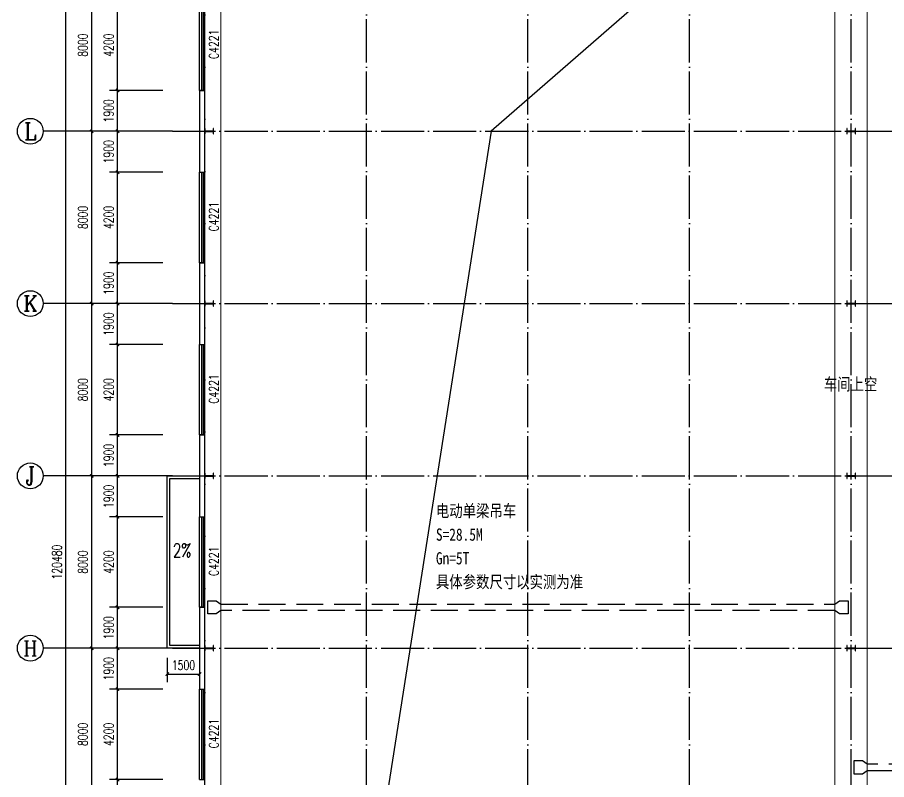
# Model space of a CAD drawing. Extents: x 14591016 to 15383666, y -730593 to -510197.
# Drawn here: x 14781366 to 14821716, y -656743 to -621354 of the extents above; entities that cross this region are included whole.
import ezdxf
from ezdxf.enums import TextEntityAlignment as Align

# ---------------------------------------------------------------- set-up
doc = ezdxf.new("R2010")
doc.units = 0
doc.header["$LTSCALE"] = 1000
doc.header["$MEASUREMENT"] = 0
doc.linetypes.add('DASH', pattern=[0.35, 0.25, -0.1])
doc.linetypes.add('DOTE', pattern=[2.42, 2, -0.2, 0.02, -0.2])
for name, color, linetype in [('AXIS', 3, 'Continuous'), ('AXIS_TEXT', 7, 'Continuous'), ('COLUMN', 2, 'Continuous'), ('DIM_SYMB', 3, 'Continuous'), ('DOTE', 1, 'DOTE'), ('PUB_DIM', 3, 'Continuous'), ('PUB_TEXT', 7, 'Continuous'), ('WALL-PARAPET', 6, 'Continuous'), ('WINDOW', 4, 'Continuous'), ('WINDOW_TEXT', 7, 'Continuous')]:
    doc.layers.add(name, color=color, linetype=linetype)
doc.styles.add('_TCH_AXIS', font='COMPLEX', dxfattribs={"bigfont": 'GBCBIG'})
doc.styles.add('_TCH_DIM', font='SIMPLEX', dxfattribs={"bigfont": 'GBCBIG'})
doc.styles.add('_TCH_DIM_T3', font='SIMPLEX', dxfattribs={"width": 0.705882, "bigfont": 'GBCBIG'})
doc.styles.add('_TCH_WINDOW', font='SIMPLEX', dxfattribs={"height": 3.5, "bigfont": 'GBCBIG'})
doc.styles.add('COMPLEX', font='COMPLEX')
doc.styles.add('宋体', font='', dxfattribs={"width": 0.8})
doc.styles.get('宋体').set_extended_font_data('SimSun')
doc.dimstyles.new('_TCH_ARCH&&150', dxfattribs={"dimtxt": 446.25, "dimasz": 150, "dimexe": 375, "dimexo": 450, "dimgap": 189.375, "dimtad": 1, "dimdec": 0, "dimzin": 0, "dimdsep": 46, "dimtxsty": '_TCH_DIM_T3', "dimblk": 'ARCHTICK', "dimcen": 0.09, "dimclrt": 7, "dimazin": 2, "dimtfac": 1, "dimtdec": 0, "dimtix": 1, "dimtmove": 2, "dimatfit": 3, "dimfxl": 0, "dimtolj": 1, "dimtzin": 0, "dimarcsym": 0})

# ---------------------------------------------------------------- blocks, each defined once
blk = doc.blocks.new('A$C797E1D2B')
at = {"layer": 'COLUMN'}
h = blk.add_hatch(color=256, dxfattribs=at)
h.paths.add_polyline_path([(125, 400), (250, 400), (250, 388), (130, 388), (130, 200), (125, 200)])
h.paths.add_polyline_path([(0, 400), (125, 400), (125, 200), (120, 200), (120, 388), (0, 388)])
h.paths.add_polyline_path([(0, 12), (120, 12), (120, 200), (125, 200), (125, 0), (0, 0)])
h.paths.add_polyline_path([(125, 200), (130, 200), (130, 12), (250, 12), (250, 0), (125, 0)])
blk.add_lwpolyline([(250, 0), (250, 12), (130, 12), (130, 388), (250, 388), (250, 400), (0, 400), (0, 388), (120, 388), (120, 12), (0, 12), (0, 0)], close=True, dxfattribs=at)
blk = doc.blocks.new('$TCHSYS$WIN2D')
for p, q in [((-0.5, 0.5), (0.5, 0.5)), ((-0.5, 0.5), (-0.5, -0.5)), ((0.5, 0.5), (0.5, -0.5)), ((0.5, 0.1667), (-0.5, 0.1667)), ((0.5, -0.1667), (-0.5, -0.1667)), ((-0.5, -0.5), (0.5, -0.5))]:
    blk.add_line(p, q)
blk = doc.blocks.new('_AXISO')
blk.add_circle((0, 0), 0.5)
at = {"layer": 'AXIS_TEXT', "style": 'COMPLEX', "width": 1.041667}
blk.add_attdef('A', text='', height=0.56, dxfattribs=at).set_placement((-0.25, -0.28), (0.25, -0.28), align=Align.FIT)
blk = doc.blocks.new('_ArchTick')
at = {"color": 0, "linetype": 'ByBlock', "const_width": 0.4}
blk.add_lwpolyline([(-0.5, -0.5), (0.5, 0.5)], dxfattribs=at)
blk = doc.blocks.new('*D145')
at = {"layer": 'AXIS', "color": 0, "lineweight": -2}
for p, q in [((14788116, -586403), (14783241, -586403)), ((14783616, -706883), (14783616, -586403)), ((14788116, -706883), (14783241, -706883))]:
    blk.add_line(p, q, dxfattribs=at)
at = {"layer": 'Defpoints', "color": 0}
for p in [(14783616, -586403), (14788566, -586403), (14788566, -706883)]:
    blk.add_point(p, dxfattribs=at)
at = {"layer": 'AXIS', "color": 0, "lineweight": -2, "xscale": 150, "yscale": 150, "zscale": 150}
for p, rotation in [((14783616, -586403), 90), ((14783616, -706883), 270)]:
    blk.add_blockref('_ArchTick', p, dxfattribs=dict(at, rotation=rotation))
at = {"layer": 'AXIS', "color": 7, "insert": (14783204, -646643), "char_height": 446.2, "attachment_point": 5, "rotation": 90, "style": '_TCH_DIM_T3'}
blk.add_mtext('\\A1;120480', dxfattribs=at)
blk = doc.blocks.new('*D153')
at = {"layer": 'AXIS', "color": 0, "lineweight": -2}
for p, q in [((14788116, -650643), (14784441, -650643)), ((14784816, -658643), (14784816, -650643)), ((14788116, -658643), (14784441, -658643))]:
    blk.add_line(p, q, dxfattribs=at)
at = {"layer": 'Defpoints', "color": 0}
for p in [(14784816, -650643), (14788566, -650643), (14788566, -658643)]:
    blk.add_point(p, dxfattribs=at)
at = {"layer": 'AXIS', "color": 0, "lineweight": -2, "xscale": 150, "yscale": 150, "zscale": 150}
for p, rotation in [((14784816, -650643), 90), ((14784816, -658643), 270)]:
    blk.add_blockref('_ArchTick', p, dxfattribs=dict(at, rotation=rotation))
at = {"layer": 'AXIS', "color": 7, "insert": (14784404, -654643), "char_height": 446.2, "attachment_point": 5, "rotation": 90, "style": '_TCH_DIM_T3'}
blk.add_mtext('\\A1;8000', dxfattribs=at)
blk = doc.blocks.new('*D154')
at = {"layer": 'AXIS', "color": 0, "lineweight": -2}
for p, q in [((14788116, -642643), (14784441, -642643)), ((14784816, -650643), (14784816, -642643)), ((14788116, -650643), (14784441, -650643))]:
    blk.add_line(p, q, dxfattribs=at)
at = {"layer": 'Defpoints', "color": 0}
for p in [(14784816, -642643), (14788566, -642643), (14788566, -650643)]:
    blk.add_point(p, dxfattribs=at)
at = {"layer": 'AXIS', "color": 0, "lineweight": -2, "xscale": 150, "yscale": 150, "zscale": 150}
for p, rotation in [((14784816, -642643), 90), ((14784816, -650643), 270)]:
    blk.add_blockref('_ArchTick', p, dxfattribs=dict(at, rotation=rotation))
at = {"layer": 'AXIS', "color": 7, "insert": (14784404, -646643), "char_height": 446.2, "attachment_point": 5, "rotation": 90, "style": '_TCH_DIM_T3'}
blk.add_mtext('\\A1;8000', dxfattribs=at)
blk = doc.blocks.new('*D155')
at = {"layer": 'AXIS', "color": 0, "lineweight": -2}
for p, q in [((14788116, -634643), (14784441, -634643)), ((14784816, -642643), (14784816, -634643)), ((14788116, -642643), (14784441, -642643))]:
    blk.add_line(p, q, dxfattribs=at)
at = {"layer": 'Defpoints', "color": 0}
for p in [(14784816, -634643), (14788566, -634643), (14788566, -642643)]:
    blk.add_point(p, dxfattribs=at)
at = {"layer": 'AXIS', "color": 0, "lineweight": -2, "xscale": 150, "yscale": 150, "zscale": 150}
for p, rotation in [((14784816, -634643), 90), ((14784816, -642643), 270)]:
    blk.add_blockref('_ArchTick', p, dxfattribs=dict(at, rotation=rotation))
at = {"layer": 'AXIS', "color": 7, "insert": (14784404, -638643), "char_height": 446.2, "attachment_point": 5, "rotation": 90, "style": '_TCH_DIM_T3'}
blk.add_mtext('\\A1;8000', dxfattribs=at)
blk = doc.blocks.new('*D156')
at = {"layer": 'AXIS', "color": 0, "lineweight": -2}
for p, q in [((14788116, -626643), (14784441, -626643)), ((14784816, -634643), (14784816, -626643)), ((14788116, -634643), (14784441, -634643))]:
    blk.add_line(p, q, dxfattribs=at)
at = {"layer": 'Defpoints', "color": 0}
for p in [(14784816, -626643), (14788566, -626643), (14788566, -634643)]:
    blk.add_point(p, dxfattribs=at)
at = {"layer": 'AXIS', "color": 0, "lineweight": -2, "xscale": 150, "yscale": 150, "zscale": 150}
for p, rotation in [((14784816, -626643), 90), ((14784816, -634643), 270)]:
    blk.add_blockref('_ArchTick', p, dxfattribs=dict(at, rotation=rotation))
at = {"layer": 'AXIS', "color": 7, "insert": (14784404, -630643), "char_height": 446.2, "attachment_point": 5, "rotation": 90, "style": '_TCH_DIM_T3'}
blk.add_mtext('\\A1;8000', dxfattribs=at)
blk = doc.blocks.new('*D157')
at = {"layer": 'AXIS', "color": 0, "lineweight": -2}
for p, q in [((14788116, -618643), (14784441, -618643)), ((14784816, -626643), (14784816, -618643)), ((14788116, -626643), (14784441, -626643))]:
    blk.add_line(p, q, dxfattribs=at)
at = {"layer": 'Defpoints', "color": 0}
for p in [(14784816, -618643), (14788566, -618643), (14788566, -626643)]:
    blk.add_point(p, dxfattribs=at)
at = {"layer": 'AXIS', "color": 0, "lineweight": -2, "xscale": 150, "yscale": 150, "zscale": 150}
for p, rotation in [((14784816, -618643), 90), ((14784816, -626643), 270)]:
    blk.add_blockref('_ArchTick', p, dxfattribs=dict(at, rotation=rotation))
at = {"layer": 'AXIS', "color": 7, "insert": (14784404, -622643), "char_height": 446.2, "attachment_point": 5, "rotation": 90, "style": '_TCH_DIM_T3'}
blk.add_mtext('\\A1;8000', dxfattribs=at)
blk = doc.blocks.new('*D403')
at = {"layer": 'Defpoints', "color": 0}
for p in [(14788326, -650643), (14789826, -650643), (14789826, -651843)]:
    blk.add_point(p, dxfattribs=at)
at = {"layer": 'PUB_DIM', "color": 0, "lineweight": -2}
for p, q in [((14788326, -651093), (14788326, -652218)), ((14789826, -651093), (14789826, -652218)), ((14788326, -651843), (14789826, -651843))]:
    blk.add_line(p, q, dxfattribs=at)
at = {"layer": 'PUB_DIM', "color": 0, "lineweight": -2, "xscale": 150, "yscale": 150, "zscale": 150, "rotation": 180}
blk.add_blockref('_ArchTick', (14788326, -651843), dxfattribs=at)
at = {"layer": 'PUB_DIM', "color": 0, "lineweight": -2, "xscale": 150, "yscale": 150, "zscale": 150}
blk.add_blockref('_ArchTick', (14789826, -651843), dxfattribs=at)
at = {"layer": 'PUB_DIM', "color": 7, "insert": (14789076, -651430), "char_height": 446.2, "attachment_point": 5, "style": '_TCH_DIM_T3'}
blk.add_mtext('\\A1;1500', dxfattribs=at)
blk = doc.blocks.new('*D423')
at = {"layer": 'Defpoints', "color": 0}
for p in [(14786016, -656743), (14788566, -656743), (14788566, -658643)]:
    blk.add_point(p, dxfattribs=at)
at = {"layer": 'PUB_DIM', "color": 0, "lineweight": -2}
for p, q in [((14788116, -656743), (14785641, -656743)), ((14786016, -658643), (14786016, -656743)), ((14788116, -658643), (14785641, -658643))]:
    blk.add_line(p, q, dxfattribs=at)
at = {"layer": 'PUB_DIM', "color": 0, "lineweight": -2, "xscale": 150, "yscale": 150, "zscale": 150}
for p, rotation in [((14786016, -656743), 90), ((14786016, -658643), 270)]:
    blk.add_blockref('_ArchTick', p, dxfattribs=dict(at, rotation=rotation))
at = {"layer": 'PUB_DIM', "color": 7, "insert": (14785604, -657693), "char_height": 446.2, "attachment_point": 5, "rotation": 90, "style": '_TCH_DIM_T3'}
blk.add_mtext('\\A1;1900', dxfattribs=at)
blk = doc.blocks.new('*D424')
at = {"layer": 'Defpoints', "color": 0}
for p in [(14786016, -652543), (14788566, -652543), (14788566, -656743)]:
    blk.add_point(p, dxfattribs=at)
at = {"layer": 'PUB_DIM', "color": 0, "lineweight": -2}
for p, q in [((14788116, -652543), (14785641, -652543)), ((14786016, -656743), (14786016, -652543)), ((14788116, -656743), (14785641, -656743))]:
    blk.add_line(p, q, dxfattribs=at)
at = {"layer": 'PUB_DIM', "color": 0, "lineweight": -2, "xscale": 150, "yscale": 150, "zscale": 150}
for p, rotation in [((14786016, -652543), 90), ((14786016, -656743), 270)]:
    blk.add_blockref('_ArchTick', p, dxfattribs=dict(at, rotation=rotation))
at = {"layer": 'PUB_DIM', "color": 7, "insert": (14785604, -654643), "char_height": 446.2, "attachment_point": 5, "rotation": 90, "style": '_TCH_DIM_T3'}
blk.add_mtext('\\A1;4200', dxfattribs=at)
blk = doc.blocks.new('*D425')
at = {"layer": 'Defpoints', "color": 0}
for p in [(14786016, -650643), (14788566, -650643), (14788566, -652543)]:
    blk.add_point(p, dxfattribs=at)
at = {"layer": 'PUB_DIM', "color": 0, "lineweight": -2}
for p, q in [((14788116, -650643), (14785641, -650643)), ((14786016, -652543), (14786016, -650643)), ((14788116, -652543), (14785641, -652543))]:
    blk.add_line(p, q, dxfattribs=at)
at = {"layer": 'PUB_DIM', "color": 0, "lineweight": -2, "xscale": 150, "yscale": 150, "zscale": 150}
for p, rotation in [((14786016, -650643), 90), ((14786016, -652543), 270)]:
    blk.add_blockref('_ArchTick', p, dxfattribs=dict(at, rotation=rotation))
at = {"layer": 'PUB_DIM', "color": 7, "insert": (14785604, -651593), "char_height": 446.2, "attachment_point": 5, "rotation": 90, "style": '_TCH_DIM_T3'}
blk.add_mtext('\\A1;1900', dxfattribs=at)
blk = doc.blocks.new('*D426')
at = {"layer": 'Defpoints', "color": 0}
for p in [(14786016, -648743), (14788566, -648743), (14788566, -650643)]:
    blk.add_point(p, dxfattribs=at)
at = {"layer": 'PUB_DIM', "color": 0, "lineweight": -2}
for p, q in [((14788116, -648743), (14785641, -648743)), ((14786016, -650643), (14786016, -648743)), ((14788116, -650643), (14785641, -650643))]:
    blk.add_line(p, q, dxfattribs=at)
at = {"layer": 'PUB_DIM', "color": 0, "lineweight": -2, "xscale": 150, "yscale": 150, "zscale": 150}
for p, rotation in [((14786016, -648743), 90), ((14786016, -650643), 270)]:
    blk.add_blockref('_ArchTick', p, dxfattribs=dict(at, rotation=rotation))
at = {"layer": 'PUB_DIM', "color": 7, "insert": (14785604, -649693), "char_height": 446.2, "attachment_point": 5, "rotation": 90, "style": '_TCH_DIM_T3'}
blk.add_mtext('\\A1;1900', dxfattribs=at)
blk = doc.blocks.new('*D427')
at = {"layer": 'Defpoints', "color": 0}
for p in [(14786016, -644543), (14788566, -644543), (14788566, -648743)]:
    blk.add_point(p, dxfattribs=at)
at = {"layer": 'PUB_DIM', "color": 0, "lineweight": -2}
for p, q in [((14788116, -644543), (14785641, -644543)), ((14786016, -648743), (14786016, -644543)), ((14788116, -648743), (14785641, -648743))]:
    blk.add_line(p, q, dxfattribs=at)
at = {"layer": 'PUB_DIM', "color": 0, "lineweight": -2, "xscale": 150, "yscale": 150, "zscale": 150}
for p, rotation in [((14786016, -644543), 90), ((14786016, -648743), 270)]:
    blk.add_blockref('_ArchTick', p, dxfattribs=dict(at, rotation=rotation))
at = {"layer": 'PUB_DIM', "color": 7, "insert": (14785604, -646643), "char_height": 446.2, "attachment_point": 5, "rotation": 90, "style": '_TCH_DIM_T3'}
blk.add_mtext('\\A1;4200', dxfattribs=at)
blk = doc.blocks.new('*D428')
at = {"layer": 'Defpoints', "color": 0}
for p in [(14786016, -642643), (14788566, -642643), (14788566, -644543)]:
    blk.add_point(p, dxfattribs=at)
at = {"layer": 'PUB_DIM', "color": 0, "lineweight": -2}
for p, q in [((14788116, -642643), (14785641, -642643)), ((14786016, -644543), (14786016, -642643)), ((14788116, -644543), (14785641, -644543))]:
    blk.add_line(p, q, dxfattribs=at)
at = {"layer": 'PUB_DIM', "color": 0, "lineweight": -2, "xscale": 150, "yscale": 150, "zscale": 150}
for p, rotation in [((14786016, -642643), 90), ((14786016, -644543), 270)]:
    blk.add_blockref('_ArchTick', p, dxfattribs=dict(at, rotation=rotation))
at = {"layer": 'PUB_DIM', "color": 7, "insert": (14785604, -643593), "char_height": 446.2, "attachment_point": 5, "rotation": 90, "style": '_TCH_DIM_T3'}
blk.add_mtext('\\A1;1900', dxfattribs=at)
blk = doc.blocks.new('*D429')
at = {"layer": 'Defpoints', "color": 0}
for p in [(14786016, -640743), (14788566, -640743), (14788566, -642643)]:
    blk.add_point(p, dxfattribs=at)
at = {"layer": 'PUB_DIM', "color": 0, "lineweight": -2}
for p, q in [((14788116, -640743), (14785641, -640743)), ((14786016, -642643), (14786016, -640743)), ((14788116, -642643), (14785641, -642643))]:
    blk.add_line(p, q, dxfattribs=at)
at = {"layer": 'PUB_DIM', "color": 0, "lineweight": -2, "xscale": 150, "yscale": 150, "zscale": 150}
for p, rotation in [((14786016, -640743), 90), ((14786016, -642643), 270)]:
    blk.add_blockref('_ArchTick', p, dxfattribs=dict(at, rotation=rotation))
at = {"layer": 'PUB_DIM', "color": 7, "insert": (14785604, -641693), "char_height": 446.2, "attachment_point": 5, "rotation": 90, "style": '_TCH_DIM_T3'}
blk.add_mtext('\\A1;1900', dxfattribs=at)
blk = doc.blocks.new('*D430')
at = {"layer": 'Defpoints', "color": 0}
for p in [(14786016, -636543), (14788566, -636543), (14788566, -640743)]:
    blk.add_point(p, dxfattribs=at)
at = {"layer": 'PUB_DIM', "color": 0, "lineweight": -2}
for p, q in [((14788116, -636543), (14785641, -636543)), ((14786016, -640743), (14786016, -636543)), ((14788116, -640743), (14785641, -640743))]:
    blk.add_line(p, q, dxfattribs=at)
at = {"layer": 'PUB_DIM', "color": 0, "lineweight": -2, "xscale": 150, "yscale": 150, "zscale": 150}
for p, rotation in [((14786016, -636543), 90), ((14786016, -640743), 270)]:
    blk.add_blockref('_ArchTick', p, dxfattribs=dict(at, rotation=rotation))
at = {"layer": 'PUB_DIM', "color": 7, "insert": (14785604, -638643), "char_height": 446.2, "attachment_point": 5, "rotation": 90, "style": '_TCH_DIM_T3'}
blk.add_mtext('\\A1;4200', dxfattribs=at)
blk = doc.blocks.new('*D431')
at = {"layer": 'Defpoints', "color": 0}
for p in [(14786016, -634643), (14788566, -634643), (14788566, -636543)]:
    blk.add_point(p, dxfattribs=at)
at = {"layer": 'PUB_DIM', "color": 0, "lineweight": -2}
for p, q in [((14788116, -634643), (14785641, -634643)), ((14786016, -636543), (14786016, -634643)), ((14788116, -636543), (14785641, -636543))]:
    blk.add_line(p, q, dxfattribs=at)
at = {"layer": 'PUB_DIM', "color": 0, "lineweight": -2, "xscale": 150, "yscale": 150, "zscale": 150}
for p, rotation in [((14786016, -634643), 90), ((14786016, -636543), 270)]:
    blk.add_blockref('_ArchTick', p, dxfattribs=dict(at, rotation=rotation))
at = {"layer": 'PUB_DIM', "color": 7, "insert": (14785604, -635593), "char_height": 446.2, "attachment_point": 5, "rotation": 90, "style": '_TCH_DIM_T3'}
blk.add_mtext('\\A1;1900', dxfattribs=at)
blk = doc.blocks.new('*D432')
at = {"layer": 'Defpoints', "color": 0}
for p in [(14786016, -632743), (14788566, -632743), (14788566, -634643)]:
    blk.add_point(p, dxfattribs=at)
at = {"layer": 'PUB_DIM', "color": 0, "lineweight": -2}
for p, q in [((14788116, -632743), (14785641, -632743)), ((14786016, -634643), (14786016, -632743)), ((14788116, -634643), (14785641, -634643))]:
    blk.add_line(p, q, dxfattribs=at)
at = {"layer": 'PUB_DIM', "color": 0, "lineweight": -2, "xscale": 150, "yscale": 150, "zscale": 150}
for p, rotation in [((14786016, -632743), 90), ((14786016, -634643), 270)]:
    blk.add_blockref('_ArchTick', p, dxfattribs=dict(at, rotation=rotation))
at = {"layer": 'PUB_DIM', "color": 7, "insert": (14785604, -633693), "char_height": 446.2, "attachment_point": 5, "rotation": 90, "style": '_TCH_DIM_T3'}
blk.add_mtext('\\A1;1900', dxfattribs=at)
blk = doc.blocks.new('*D433')
at = {"layer": 'Defpoints', "color": 0}
for p in [(14786016, -628543), (14788566, -628543), (14788566, -632743)]:
    blk.add_point(p, dxfattribs=at)
at = {"layer": 'PUB_DIM', "color": 0, "lineweight": -2}
for p, q in [((14788116, -628543), (14785641, -628543)), ((14786016, -632743), (14786016, -628543)), ((14788116, -632743), (14785641, -632743))]:
    blk.add_line(p, q, dxfattribs=at)
at = {"layer": 'PUB_DIM', "color": 0, "lineweight": -2, "xscale": 150, "yscale": 150, "zscale": 150}
for p, rotation in [((14786016, -628543), 90), ((14786016, -632743), 270)]:
    blk.add_blockref('_ArchTick', p, dxfattribs=dict(at, rotation=rotation))
at = {"layer": 'PUB_DIM', "color": 7, "insert": (14785604, -630643), "char_height": 446.2, "attachment_point": 5, "rotation": 90, "style": '_TCH_DIM_T3'}
blk.add_mtext('\\A1;4200', dxfattribs=at)
blk = doc.blocks.new('*D434')
at = {"layer": 'Defpoints', "color": 0}
for p in [(14786016, -626643), (14788566, -626643), (14788566, -628543)]:
    blk.add_point(p, dxfattribs=at)
at = {"layer": 'PUB_DIM', "color": 0, "lineweight": -2}
for p, q in [((14788116, -626643), (14785641, -626643)), ((14786016, -628543), (14786016, -626643)), ((14788116, -628543), (14785641, -628543))]:
    blk.add_line(p, q, dxfattribs=at)
at = {"layer": 'PUB_DIM', "color": 0, "lineweight": -2, "xscale": 150, "yscale": 150, "zscale": 150}
for p, rotation in [((14786016, -626643), 90), ((14786016, -628543), 270)]:
    blk.add_blockref('_ArchTick', p, dxfattribs=dict(at, rotation=rotation))
at = {"layer": 'PUB_DIM', "color": 7, "insert": (14785604, -627593), "char_height": 446.2, "attachment_point": 5, "rotation": 90, "style": '_TCH_DIM_T3'}
blk.add_mtext('\\A1;1900', dxfattribs=at)
blk = doc.blocks.new('*D435')
at = {"layer": 'Defpoints', "color": 0}
for p in [(14786016, -624743), (14788566, -624743), (14788566, -626643)]:
    blk.add_point(p, dxfattribs=at)
at = {"layer": 'PUB_DIM', "color": 0, "lineweight": -2}
for p, q in [((14788116, -624743), (14785641, -624743)), ((14786016, -626643), (14786016, -624743)), ((14788116, -626643), (14785641, -626643))]:
    blk.add_line(p, q, dxfattribs=at)
at = {"layer": 'PUB_DIM', "color": 0, "lineweight": -2, "xscale": 150, "yscale": 150, "zscale": 150}
for p, rotation in [((14786016, -624743), 90), ((14786016, -626643), 270)]:
    blk.add_blockref('_ArchTick', p, dxfattribs=dict(at, rotation=rotation))
at = {"layer": 'PUB_DIM', "color": 7, "insert": (14785604, -625693), "char_height": 446.2, "attachment_point": 5, "rotation": 90, "style": '_TCH_DIM_T3'}
blk.add_mtext('\\A1;1900', dxfattribs=at)
blk = doc.blocks.new('*D436')
at = {"layer": 'Defpoints', "color": 0}
for p in [(14786016, -620543), (14788566, -620543), (14788566, -624743)]:
    blk.add_point(p, dxfattribs=at)
at = {"layer": 'PUB_DIM', "color": 0, "lineweight": -2}
for p, q in [((14788116, -620543), (14785641, -620543)), ((14786016, -624743), (14786016, -620543)), ((14788116, -624743), (14785641, -624743))]:
    blk.add_line(p, q, dxfattribs=at)
at = {"layer": 'PUB_DIM', "color": 0, "lineweight": -2, "xscale": 150, "yscale": 150, "zscale": 150}
for p, rotation in [((14786016, -620543), 90), ((14786016, -624743), 270)]:
    blk.add_blockref('_ArchTick', p, dxfattribs=dict(at, rotation=rotation))
at = {"layer": 'PUB_DIM', "color": 7, "insert": (14785604, -622643), "char_height": 446.2, "attachment_point": 5, "rotation": 90, "style": '_TCH_DIM_T3'}
blk.add_mtext('\\A1;4200', dxfattribs=at)

msp = doc.modelspace()

# ---------------------------------------------------------------- linework, layer by layer
at = {"linetype": 'DASH', "ltscale": 1.5, "const_width": 50}
for points in [[(14790816.1, -706642.5), (14790816.1, -586642.5)], [(14819316.1, -706642.5), (14819316.1, -586642.5)], [(14820816.1, -706642.5), (14820816.1, -586642.5)]]:
    msp.add_lwpolyline(points, dxfattribs=at)
at = {"ltscale": 0.5}
for points in [[(14849316.1, -586642.5), (14803366.1, -626642.5), (14790816.1, -706642.5)], [(14789826.1, -650642.5), (14788326.1, -650642.5), (14788326.1, -642642.5), (14789826.1, -642642.5)], [(14789826.1, -650522.5), (14788446.1, -650522.5), (14788446.1, -642762.5), (14789826.1, -642762.5)]]:
    msp.add_lwpolyline(points, dxfattribs=at)
at = {"color": 4, "linetype": 'DASH', "ltscale": 5}
for points in [[(14819316.1, -648592.2), (14819531.8, -648442.2), (14819931.8, -648442.2), (14819931.8, -649042.2), (14819531.8, -649042.2), (14819316.1, -648892.2), (14790816.1, -648892.2), (14790600.5, -649042.2), (14790200.5, -649042.2), (14790200.5, -648442.2), (14790600.5, -648442.2), (14790816.1, -648592.2)], [(14820816.1, -656021.9), (14820600.5, -655871.9), (14820200.5, -655871.9), (14820200.5, -656471.9), (14820600.5, -656471.9), (14820816.1, -656321.9), (14849316.1, -656321.9), (14849531.8, -656471.9), (14849931.8, -656471.9), (14849931.8, -655871.9), (14849531.8, -655871.9), (14849316.1, -656021.9)]]:
    msp.add_lwpolyline(points, close=True, dxfattribs=at)
at = {"layer": 'AXIS'}
for p, q in [((14788566.1, -626642.5), (14782566.1, -626642.5)), ((14788566.1, -634642.5), (14782566.1, -634642.5)), ((14788566.1, -642642.5), (14782566.1, -642642.5)), ((14788566.1, -650642.5), (14782566.1, -650642.5))]:
    msp.add_line(p, q, dxfattribs=at)
at = {"layer": 'DIM_SYMB'}
msp.add_lwpolyline([(14789546.1, -646642.5, 0, 0, 0), (14788896.1, -646642.5, 120, 0, 0), (14788446.1, -646642.5, 0, 0, 0)], format="xyseb", dxfattribs=at)
at = {"layer": 'DOTE'}
for p, q in [((14790066.1, -708142.5), (14790066.1, -585142.5)), ((14797566.1, -708142.5), (14797566.1, -585142.5)), ((14805066.1, -708142.5), (14805066.1, -585142.5)), ((14812566.1, -708142.5), (14812566.1, -585142.5)), ((14820066.1, -708142.5), (14820066.1, -585142.5)), ((14788566.1, -626642.5), (14851566.1, -626642.5)), ((14788566.1, -634642.5), (14851566.1, -634642.5)), ((14788566.1, -642642.5), (14851566.1, -642642.5)), ((14788566.1, -650642.5), (14851566.1, -650642.5))]:
    msp.add_line(p, q, dxfattribs=at)
at = {"layer": 'WALL-PARAPET'}
for p, q in [((14789826.1, -624742.5), (14789826.1, -628542.5)), ((14790066.1, -624742.5), (14789826.1, -624742.5)), ((14790066.1, -628542.5), (14790066.1, -624742.5)), ((14789826.1, -628542.5), (14790066.1, -628542.5)), ((14789826.1, -632742.5), (14789826.1, -636542.5)), ((14790066.1, -632742.5), (14789826.1, -632742.5)), ((14790066.1, -636542.5), (14790066.1, -632742.5)), ((14789826.1, -636542.5), (14790066.1, -636542.5)), ((14789826.1, -640742.5), (14789826.1, -644542.5)), ((14790066.1, -640742.5), (14789826.1, -640742.5)), ((14790066.1, -644542.5), (14790066.1, -640742.5)), ((14789826.1, -644542.5), (14790066.1, -644542.5)), ((14789826.1, -648742.5), (14789826.1, -652542.5)), ((14790066.1, -648742.5), (14789826.1, -648742.5)), ((14790066.1, -652542.5), (14790066.1, -648742.5)), ((14789826.1, -652542.5), (14790066.1, -652542.5))]:
    msp.add_line(p, q, dxfattribs=at)

# ---------------------------------------------------------------- block references
at = {"rotation": 270}
for p in [(14790066.1, -626517.5), (14819866.1, -626517.5), (14790066.1, -634517.5), (14819866.1, -634517.5), (14790066.1, -642517.5), (14819866.1, -642517.5), (14790066.1, -650517.5), (14819866.1, -650517.5)]:
    msp.add_blockref('A$C797E1D2B', p, dxfattribs=at)
at = {"layer": 'AXIS'}
ref = msp.add_blockref('_AXISO', (14781966.1, -626642.5), dxfattribs=dict(at, xscale=1200, yscale=1200, zscale=1200))
ref.add_attrib('A', 'L', dxfattribs={"layer": 'AXIS_TEXT', "ltscale": 0.5, "height": 781.2, "style": '_TCH_AXIS'}).set_placement((14781687.1, -627033.1), (14782245.1, -627033.1), align=Align.FIT)
ref = msp.add_blockref('_AXISO', (14781966.1, -634642.5), dxfattribs=dict(at, xscale=1200, yscale=1200, zscale=1200))
ref.add_attrib('A', 'K', dxfattribs={"layer": 'AXIS_TEXT', "ltscale": 0.5, "height": 711.9, "style": '_TCH_AXIS'}).set_placement((14781644.1, -634998.5), (14782288.2, -634998.5), align=Align.FIT)
ref = msp.add_blockref('_AXISO', (14781966.1, -642642.5), dxfattribs=dict(at, xscale=1200, yscale=1200, zscale=1200))
ref.add_attrib('A', 'J', dxfattribs={"layer": 'AXIS_TEXT', "ltscale": 0.5, "height": 850.4, "style": '_TCH_AXIS'}).set_placement((14781743.4, -643067.7), (14782188.9, -643067.7), align=Align.FIT)
ref = msp.add_blockref('_AXISO', (14781966.1, -650642.5), dxfattribs=dict(at, xscale=1200, yscale=1200, zscale=1200))
ref.add_attrib('A', 'H', dxfattribs={"layer": 'AXIS_TEXT', "ltscale": 0.5, "height": 695.2, "style": '_TCH_AXIS'}).set_placement((14781635.1, -650990.1), (14782297.2, -650990.1), align=Align.FIT)
at = {"layer": 'WINDOW'}
ref = msp.add_blockref('$TCHSYS$WIN2D', (14789946.1, -622642.5), dxfattribs=dict(at, xscale=-4200, yscale=-240, zscale=-4200, rotation=270))
ref.add_attrib('A', 'C4221', (14790709.1, -623287.5), dxfattribs={"layer": 'WINDOW_TEXT', "ltscale": 0.5, "height": 446.25, "rotation": 90, "style": '_TCH_WINDOW', "width": 0.705882})
ref = msp.add_blockref('$TCHSYS$WIN2D', (14789946.1, -630642.5), dxfattribs=dict(at, xscale=-4200, yscale=-240, zscale=-4200, rotation=270))
ref.add_attrib('A', 'C4221', (14790709.1, -631287.5), dxfattribs={"layer": 'WINDOW_TEXT', "ltscale": 0.5, "height": 446.25, "rotation": 90, "style": '_TCH_WINDOW', "width": 0.705882})
ref = msp.add_blockref('$TCHSYS$WIN2D', (14789946.1, -638642.5), dxfattribs=dict(at, xscale=-4200, yscale=-240, zscale=-4200, rotation=270))
ref.add_attrib('A', 'C4221', (14790709.1, -639287.5), dxfattribs={"layer": 'WINDOW_TEXT', "ltscale": 0.5, "height": 446.25, "rotation": 90, "style": '_TCH_WINDOW', "width": 0.705882})
ref = msp.add_blockref('$TCHSYS$WIN2D', (14789946.1, -646642.5), dxfattribs=dict(at, xscale=-4200, yscale=-240, zscale=-4200, rotation=270))
ref.add_attrib('A', 'C4221', (14790709.1, -647287.5), dxfattribs={"layer": 'WINDOW_TEXT', "ltscale": 0.5, "height": 446.25, "rotation": 90, "style": '_TCH_WINDOW', "width": 0.705882})
ref = msp.add_blockref('$TCHSYS$WIN2D', (14789946.1, -654642.5), dxfattribs=dict(at, xscale=-4200, yscale=-240, zscale=-4200, rotation=270))
ref.add_attrib('A', 'C4221', (14790709.1, -655287.5), dxfattribs={"layer": 'WINDOW_TEXT', "ltscale": 0.5, "height": 446.25, "rotation": 90, "style": '_TCH_WINDOW', "width": 0.705882})

# ---------------------------------------------------------------- texts
at = {"layer": 'PUB_TEXT'}
for s, height, style, width, p in [('车间上空', 569.62, '宋体', 0.8, (14818802.9, -638666.9)), ('电动单梁吊车', 569.62, '宋体', 0.8, (14800793.3, -644550.5)), ('S=28.5M', 569.62, '宋体', 0.8, (14800793.3, -645650.5)), ('2%%%', 637.5, '_TCH_DIM', 0.705882, (14788589, -646417.5)), ('Gn=5T', 569.62, '宋体', 0.8, (14800793.3, -646750.5)), ('具体参数尺寸以实测为准', 569.62, '宋体', 0.8, (14800793.3, -647845))]:
    msp.add_text(s, height=height, dxfattribs=dict(at, style=style, width=width)).set_placement(p)

# ---------------------------------------------------------------- dimensions: what is measured, and where the dimension line sits
at = {"layer": 'AXIS'}
for p1, p2, distance, text, picture, middle in [((14788566.1, -706882.5), (14788566.1, -586402.5), 4950, '120480', '*D145', (14783203.6, -646642.5)), ((14788566.1, -626642.5), (14788566.1, -618642.5), 3750, '8000', '*D157', (14784403.6, -622642.5)), ((14788566.1, -634642.5), (14788566.1, -626642.5), 3750, '8000', '*D156', (14784403.6, -630642.5)), ((14788566.1, -642642.5), (14788566.1, -634642.5), 3750, '8000', '*D155', (14784403.6, -638642.5)), ((14788566.1, -650642.5), (14788566.1, -642642.5), 3750, '8000', '*D154', (14784403.6, -646642.5)), ((14788566.1, -658642.5), (14788566.1, -650642.5), 3750, '8000', '*D153', (14784403.6, -654642.5))]:
    dim = msp.add_aligned_dim(p1=p1, p2=p2, distance=distance, text=text, dimstyle='_TCH_ARCH&&150', dxfattribs=at)
    dim.commit()
    dim.dimension.update_dxf_attribs({"geometry": picture, "text_midpoint": middle})
at = {"layer": 'PUB_DIM'}
for p1, p2, distance, text, picture, middle in [((14788566.1, -624742.5), (14788566.1, -620542.5), 2550, '4200', '*D436', (14785603.6, -622642.5)), ((14788566.1, -626642.5), (14788566.1, -624742.5), 2550, '1900', '*D435', (14785603.6, -625692.5)), ((14788566.1, -628542.5), (14788566.1, -626642.5), 2550, '1900', '*D434', (14785603.6, -627592.5)), ((14788566.1, -632742.5), (14788566.1, -628542.5), 2550, '4200', '*D433', (14785603.6, -630642.5)), ((14788566.1, -634642.5), (14788566.1, -632742.5), 2550, '1900', '*D432', (14785603.6, -633692.5)), ((14788566.1, -636542.5), (14788566.1, -634642.5), 2550, '1900', '*D431', (14785603.6, -635592.5)), ((14788566.1, -640742.5), (14788566.1, -636542.5), 2550, '4200', '*D430', (14785603.6, -638642.5)), ((14788566.1, -642642.5), (14788566.1, -640742.5), 2550, '1900', '*D429', (14785603.6, -641692.5)), ((14788566.1, -644542.5), (14788566.1, -642642.5), 2550, '1900', '*D428', (14785603.6, -643592.5)), ((14788566.1, -648742.5), (14788566.1, -644542.5), 2550, '4200', '*D427', (14785603.6, -646642.5)), ((14788566.1, -650642.5), (14788566.1, -648742.5), 2550, '1900', '*D426', (14785603.6, -649692.5)), ((14788566.1, -652542.5), (14788566.1, -650642.5), 2550, '1900', '*D425', (14785603.6, -651592.5)), ((14788326.1, -650642.5), (14789826.1, -650642.5), -1200, '1500', '*D403', (14789076.1, -651430)), ((14788566.1, -656742.5), (14788566.1, -652542.5), 2550, '4200', '*D424', (14785603.6, -654642.5)), ((14788566.1, -658642.5), (14788566.1, -656742.5), 2550, '1900', '*D423', (14785603.6, -657692.5))]:
    dim = msp.add_aligned_dim(p1=p1, p2=p2, distance=distance, text=text, dimstyle='_TCH_ARCH&&150', dxfattribs=at)
    dim.commit()
    dim.dimension.update_dxf_attribs({"geometry": picture, "text_midpoint": middle})

doc.saveas('drawing.dxf')
